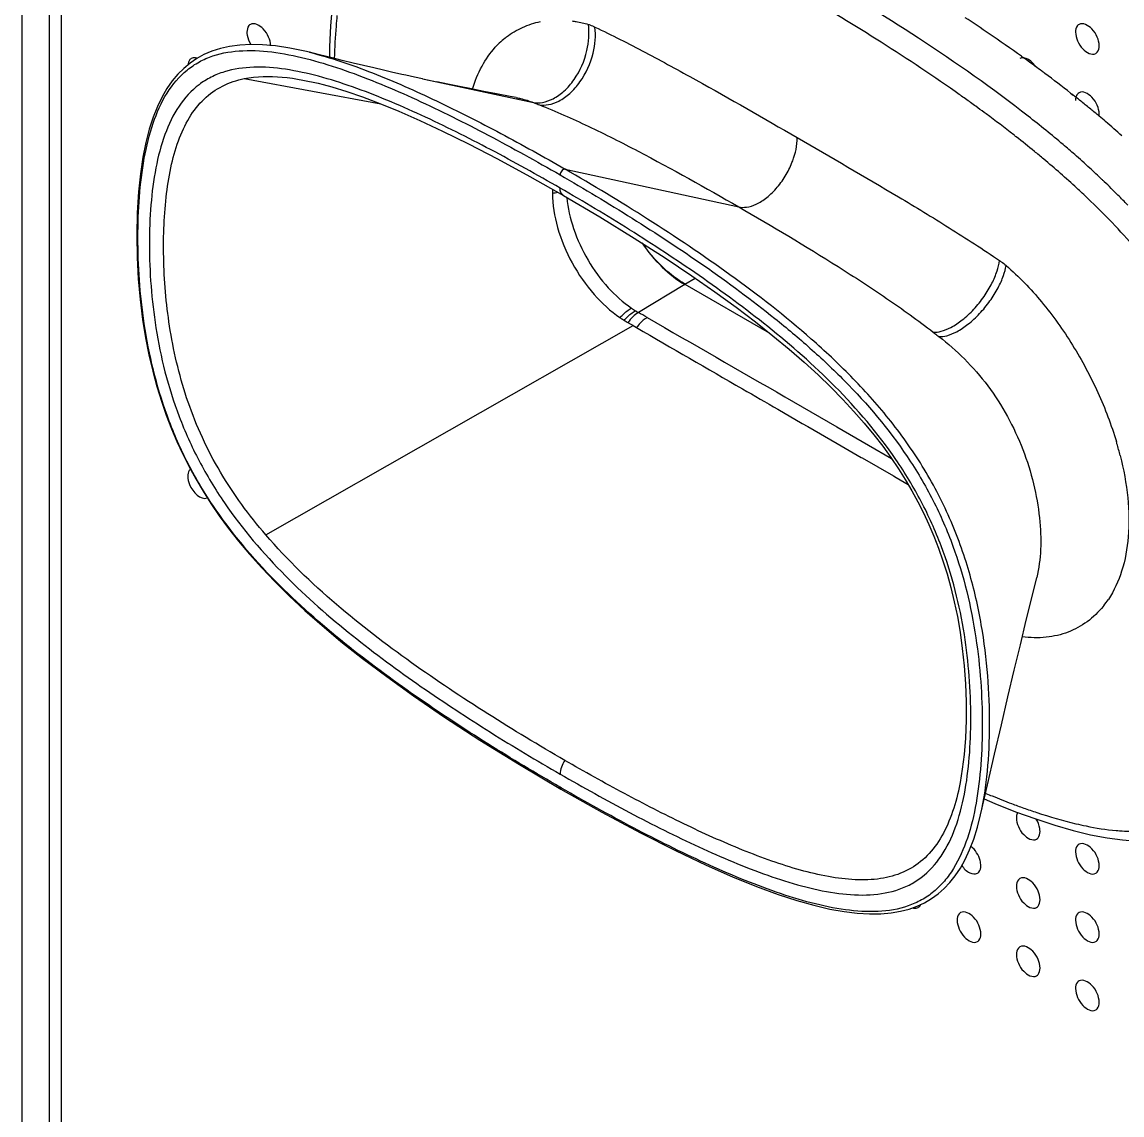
# Model space of a CAD drawing. Header units: millimetres. Extents: x 0 to 1189, y 0 to 841.
# Drawn here: x 676.8 to 742.6, y 321.7 to 387 of the extents above; entities that cross this region are included whole.
import ezdxf

# ---------------------------------------------------------------- set-up
doc = ezdxf.new("R2010")
doc.units = ezdxf.units.MM
doc.header["$LTSCALE"] = 65.395
doc.layers.get('0').update_dxf_attribs({"linetype": 'CONTINUOUS'})
doc.layers.add('AXIS', color=7, linetype='CONTINUOUS')

msp = doc.modelspace()

# ---------------------------------------------------------------- linework, layer by layer
at = {"color": 7, "linetype": 'Continuous'}
for p, q in [((676.845, 283.995), (676.845, 561.605)), ((678.478, 283.052), (678.478, 560.662)), ((679.185, 559.437), (679.185, 284.277)), ((694.613, 385.06), (694.016, 385.208)), ((695.302, 384.89), (694.613, 385.06)), ((695.971, 384.726), (695.302, 384.89)), ((696.619, 384.569), (695.971, 384.726)), ((697.247, 384.419), (696.619, 384.569)), ((697.853, 384.275), (697.247, 384.419)), ((736.546, 384.969), (736.675, 384.876)), ((736.546, 384.968), (736.675, 384.876)), ((698.438, 384.138), (697.853, 384.275)), ((698.996, 384.01), (698.438, 384.138)), ((694.835, 383.28), (694.842, 383.278)), ((700.774, 383.617), (701.632, 383.436)), ((739.48, 382.776), (739.642, 382.648)), ((739.546, 382.723), (739.642, 382.647)), ((716.443, 371.36), (721.481, 368.451)), ((732.778, 341.073), (732.777, 341.069)), ((734.325, 340.593), (734.947, 340.329)), ((734.947, 340.329), (736.199, 339.833)), ((736.199, 339.833), (737.398, 339.397))]:
    msp.add_line(p, q, dxfattribs=at)
at = {"color": 9, "linetype": 'Continuous'}
for p, q in [((690.125, 383.635), (698.274, 382.13)), ((700.791, 383.614), (707.392, 382.206)), ((734.443, 381.523), (734.32, 381.614)), ((734.443, 381.522), (734.32, 381.613)), ((709.281, 378.229), (719.657, 375.972)), ((741.496, 377.478), (741.474, 377.5)), ((741.496, 377.478), (741.474, 377.499)), ((716.443, 371.332), (713.664, 369.661)), ((716.443, 371.36), (717.062, 371.718)), ((691.411, 356.37), (713.347, 368.876)), ((713.347, 368.876), (713.551, 368.758)), ((722.419, 364.616), (725.526, 362.822)), ((721.994, 363.879), (723.451, 363.037)), ((723.451, 363.037), (723.782, 362.846)), ((723.782, 362.846), (725.53, 361.838)), ((725.526, 362.822), (727.412, 361.732)), ((725.53, 361.838), (726.973, 361.005)), ((727.412, 361.732), (728.78, 360.942)), ((726.973, 361.005), (727.03, 360.972)), ((727.03, 360.972), (728.894, 359.896)), ((728.894, 359.896), (729.066, 359.797)), ((728.895, 359.896), (729.066, 359.798)), ((729.066, 359.797), (729.777, 359.387)), ((709.07, 341.243), (708.981, 341.294)), ((709.07, 341.243), (708.989, 341.29)), ((734.403, 340.935), (734.416, 340.929)), ((734.403, 340.935), (734.416, 340.929))]:
    msp.add_line(p, q, dxfattribs=at)
at = {"color": 7, "linetype": 'Continuous'}
for points in [[(695.372, 387.917), (695.278, 386.787), (695.216, 385.544), (695.204, 384.914)], [(694.016, 385.208), (693.744, 385.274), (692.835, 385.463), (691.995, 385.591), (691.217, 385.662), (690.508, 385.678), (689.851, 385.643), (689.246, 385.561), (688.693, 385.437), (688.181, 385.272), (687.713, 385.07), (687.285, 384.836), (686.881, 384.563), (686.502, 384.249), (686.151, 383.897), (685.816, 383.496), (685.501, 383.044), (685.208, 382.539), (684.933, 381.968), (684.679, 381.329), (684.45, 380.621), (684.243, 379.824), (684.064, 378.933), (683.915, 377.951), (683.801, 376.864), (683.725, 375.625), (683.697, 374.276), (683.722, 372.945), (683.791, 371.673), (683.903, 370.43), (684.052, 369.249), (684.228, 368.155), (684.429, 367.133), (684.656, 366.159), (684.905, 365.234), (685.172, 364.364), (685.461, 363.525), (685.77, 362.719), (686.095, 361.95), (686.446, 361.191), (686.822, 360.445), (687.222, 359.715), (687.657, 358.98), (688.126, 358.245), (688.628, 357.512), (689.181, 356.759), (689.785, 355.99), (690.441, 355.211), (691.163, 354.404), (691.948, 353.581), (692.798, 352.74), (693.745, 351.857), (694.774, 350.95), (695.897, 350.011), (697.183, 348.99), (698.629, 347.901), (700.237, 346.748), (702.087, 345.486), (704.202, 344.11), (706.557, 342.65), (709.036, 341.184)], [(700.774, 383.617), (700.286, 383.722), (700.027, 383.779), (699.78, 383.833), (699.528, 383.889), (699.265, 383.948), (698.996, 384.01)], [(694.842, 383.278), (695.36, 383.137), (696.242, 382.867), (697.192, 382.541), (698.216, 382.154), (699.355, 381.687), (700.603, 381.14), (701.965, 380.504), (703.509, 379.742), (705.257, 378.838), (707.185, 377.792), (709.187, 376.659)], [(706.373, 382.5), (705.996, 382.57), (705.197, 382.721), (704.428, 382.87), (703.686, 383.017), (702.972, 383.16), (702.287, 383.3), (701.632, 383.436)], [(709.187, 376.659), (711.354, 375.381), (713.419, 374.111), (715.266, 372.925), (716.861, 371.858), (718.239, 370.898), (719.499, 369.982), (720.66, 369.102), (721.703, 368.276), (722.671, 367.472), (723.571, 366.688), (724.395, 365.933), (725.164, 365.191), (725.882, 364.46), (726.543, 363.748), (727.159, 363.043), (727.731, 362.348), (728.257, 361.667), (728.746, 360.991), (729.196, 360.326), (729.609, 359.673), (729.997, 359.013), (730.359, 358.35), (730.695, 357.685), (731.014, 357), (731.314, 356.297), (731.593, 355.579), (731.857, 354.827), (732.102, 354.044), (732.328, 353.232), (732.534, 352.38), (732.717, 351.491), (732.877, 350.566), (733.012, 349.591), (733.121, 348.55), (733.197, 347.467), (733.235, 346.388), (733.235, 345.304), (733.196, 344.23), (733.119, 343.244), (733.014, 342.372), (732.884, 341.584), (732.778, 341.073)], [(734.108, 339.648), (734.516, 341.43), (734.939, 343.266), (735.347, 345.021), (735.739, 346.69), (736.116, 348.28), (736.48, 349.806), (736.834, 351.275), (737.176, 352.683), (737.455, 353.821)], [(709.031, 341.185), (711.477, 339.806), (713.795, 338.565), (715.88, 337.51), (717.705, 336.644), (719.295, 335.942), (720.727, 335.361), (722.004, 334.892), (723.122, 334.527), (724.149, 334.238), (725.095, 334.017), (725.949, 333.862), (726.74, 333.765), (727.473, 333.721), (728.141, 333.729), (728.759, 333.782), (729.324, 333.879), (729.838, 334.013), (730.318, 334.186), (730.763, 334.395), (731.174, 334.637), (731.562, 334.919), (731.926, 335.239), (732.266, 335.597), (732.591, 336.006), (732.897, 336.467), (733.182, 336.978), (733.45, 337.554), (733.697, 338.198), (733.921, 338.91), (734.109, 339.649)], [(737.398, 339.397), (738.548, 339.022), (739.642, 338.708), (740.68, 338.457), (741.658, 338.269), (742.576, 338.145), (743.434, 338.08), (744.231, 338.073)]]:
    msp.add_lwpolyline(points, dxfattribs=at)
for centre, radius, start, end in [((669.561, 290.702), 115.646, 55.77182, 56.62571), ((676.888, 301.482), 102.611, 54.45119, 55.76864), ((683.785, 311.185), 90.707, 53.78304, 54.33233), ((686.061, 314.297), 86.851, 53.47287, 53.78126), ((687.249, 315.902), 84.854, 53.31208, 53.47229), ((690.338, 320.031), 79.698, 51.93196, 53.31938), ((695.233, 326.317), 71.731, 51.36084, 51.74897), ((696.967, 328.485), 68.955, 50.79579, 51.36196), ((698.933, 330.895), 65.845, 50.21333, 50.79583), ((700.099, 332.298), 64.02, 50.07922, 50.2112), ((701.035, 333.415), 62.563, 49.61074, 50.0805), ((703.255, 336.019), 59.141, 48.3595, 49.61411)]:
    msp.add_arc(centre, radius, start, end, dxfattribs=at)
at = {"color": 9, "linetype": 'Continuous'}
for centre, radius, start, end in [((708.984, 381.996), 5.223, 132.72569, 137.78193), ((708.851, 382.139), 5.028, 127.54984, 132.71766), ((678.59, 305.937), 93.984, 54.47224, 54.93049), ((680.921, 309.201), 89.973, 53.99133, 54.47214), ((682.66, 311.596), 87.013, 53.57937, 53.99062), ((686.578, 316.845), 80.463, 52.03085, 53.49612), ((690.569, 321.982), 73.958, 51.86682, 52.02012), ((694.094, 326.44), 68.275, 50.71868, 51.8834), ((697.429, 330.521), 63.004, 50.06379, 50.71635), ((703.852, 338.097), 54.48, 47.53639, 48.81691), ((705.672, 340.085), 51.784, 46.44164, 47.53697), ((706.563, 341.028), 50.487, 46.25299, 46.43757), ((708.748, 343.287), 47.344, 44.85038, 46.23468), ((714.168, 376.794), 5.643, 177.59867, 180.02445), ((708.278, 379.284), 2.504, 275.66753, 283.31356), ((711.02, 345.548), 44.139, 43.77118, 44.85016), ((618.38, 202.662), 192.27, 60.11372, 60.29229), ((625.129, 216.527), 176.047, 59.92676, 60.04487), ((722.363, 356.029), 20.715, 16.23132, 16.59135), ((723.081, 356.234), 19.968, 14.1544, 16.24211), ((737.039, 355.648), 5.646, 321.5423, 326.3492), ((737.182, 355.538), 5.465, 320.98288, 321.51759), ((750.776, 379.607), 41.991, 249.33823, 250.38371)]:
    msp.add_arc(centre, radius, start, end, dxfattribs=at)
for points, knots in [([(736.951, 381.388), (734.841, 383.038), (730.539, 386.055), (726.061, 388.793), (723.838, 390.077)], [0, 0, 0, 0, 0.510688, 1, 1, 1, 1]), ([(732.59, 382.859), (731.044, 383.945), (727.926, 386.003), (724.727, 387.93), (723.131, 388.853)], [0, 0, 0, 0, 0.506202, 1, 1, 1, 1]), ([(695.66, 387.409), (695.639, 387.199), (695.562, 386.345), (695.518, 385.488), (695.5, 384.842)], [0, 0, 0, 0, 0.246077, 1, 1, 1, 1]), ([(705.787, 386.125), (706.082, 386.352), (706.731, 386.743), (707.453, 386.971), (707.824, 387.044)], [0, 0, 0, 0, 0.496284, 1, 1, 1, 1]), ([(709.7, 387.084), (709.781, 387.072), (710.108, 387.021), (710.432, 386.945), (710.674, 386.878)], [0, 0, 0, 0, 0.24417, 1, 1, 1, 1]), ([(707.392, 382.206), (707.573, 382.18), (707.984, 382.192), (708.623, 382.424), (709.272, 382.892), (710.063, 383.811), (710.663, 385.182), (710.747, 386.362), (710.674, 386.878)], [0, 0, 0, 0, 0.085706, 0.189539, 0.31443, 0.457409, 0.755108, 1, 1, 1, 1]), ([(710.674, 386.878), (710.707, 386.868), (710.841, 386.822), (710.971, 386.764), (711.066, 386.713)], [0, 0, 0, 0, 0.240882, 1, 1, 1, 1]), ([(711.066, 386.713), (711.572, 386.478), (712.583, 385.983), (714.6, 384.936), (718.136, 382.996), (721.144, 381.273), (723.153, 380.113)], [0, 0, 0, 0, 0.121617, 0.245, 0.494853, 1, 1, 1, 1]), ([(708.981, 341.294), (707.532, 342.131), (704.629, 343.877), (700.316, 346.707), (696.02, 349.88), (691.817, 353.58), (688.673, 357.293), (686.65, 360.729), (685.101, 364.309), (684.219, 367.996), (683.832, 371.583), (683.742, 374.119), (683.826, 376.544), (684.098, 378.834), (684.601, 380.936), (685.405, 382.773), (686.429, 383.995), (687.426, 384.661), (688.529, 385.138), (690.091, 385.38), (692.054, 385.237), (694.092, 384.796), (696.918, 383.905), (700.479, 382.402), (704.743, 380.271), (707.571, 378.703), (708.989, 377.884)], [0, 0, 0, 0, 0.063856, 0.129237, 0.196758, 0.267516, 0.342543, 0.381155, 0.419274, 0.491064, 0.524657, 0.556885, 0.587785, 0.617187, 0.644723, 0.669992, 0.69312, 0.704298, 0.715508, 0.738739, 0.763691, 0.790275, 0.818159, 0.876637, 0.937515, 1, 1, 1, 1]), ([(694.016, 385.208), (694.647, 385.051), (695.916, 384.674), (698.462, 383.741), (701.658, 382.319), (705.479, 380.372), (708.012, 378.962), (709.281, 378.229)], [0, 0, 0, 0, 0.115924, 0.235638, 0.483338, 0.73884, 1, 1, 1, 1]), ([(703.755, 383.005), (703.897, 383.481), (704.256, 384.374), (704.808, 385.166), (705.116, 385.506)], [0, 0, 0, 0, 0.520007, 1, 1, 1, 1]), ([(708.989, 377.095), (707.619, 377.886), (704.888, 379.401), (701.423, 381.139), (698.656, 382.36), (696.615, 383.153), (694.6, 383.795), (692.629, 384.231), (690.728, 384.384), (689.213, 384.175), (688.133, 383.744), (687.151, 383.136), (686.124, 382.003), (685.303, 380.264), (684.789, 378.255), (684.509, 376.054), (684.395, 372.861), (684.65, 369.508), (685.349, 366.073), (686.192, 363.398), (687.377, 360.763), (689.368, 357.467), (692.418, 353.903), (696.479, 350.347), (700.628, 347.295), (704.79, 344.569), (707.592, 342.886), (708.99, 342.078)], [0, 0, 0, 0, 0.062487, 0.123395, 0.153042, 0.181947, 0.209873, 0.236518, 0.261551, 0.284888, 0.29613, 0.307303, 0.330269, 0.355281, 0.382602, 0.411892, 0.442777, 0.508767, 0.544103, 0.58109, 0.619348, 0.657981, 0.732872, 0.803487, 0.870897, 0.9362, 1, 1, 1, 1]), ([(690.125, 383.635), (690.863, 383.783), (692.473, 383.799), (694.03, 383.488), (694.835, 383.28)], [0, 0, 0, 0, 0.475232, 1, 1, 1, 1]), ([(691.411, 356.37), (690.405, 357.541), (689.024, 359.424), (687.59, 362.157), (686.47, 364.953), (685.614, 368.482), (685.293, 371.98), (685.298, 374.645), (685.427, 376.52), (685.699, 378.281), (686.135, 379.89), (686.775, 381.3), (687.66, 382.449), (688.802, 383.259), (689.677, 383.545), (690.125, 383.635)], [0, 0, 0, 0, 0.150565, 0.226103, 0.300573, 0.443769, 0.578321, 0.642208, 0.703443, 0.761498, 0.815686, 0.865561, 0.911514, 0.95542, 1, 1, 1, 1]), ([(706.373, 382.5), (706.457, 382.484), (706.803, 382.41), (707.141, 382.302), (707.392, 382.206)], [0, 0, 0, 0, 0.240122, 1, 1, 1, 1]), ([(707.392, 382.206), (707.419, 382.196), (707.537, 382.151), (707.655, 382.105), (707.747, 382.07)], [0, 0, 0, 0, 0.224804, 1, 1, 1, 1]), ([(707.747, 382.07), (708.738, 381.685), (710.728, 380.796), (714.709, 378.777), (717.677, 377.115), (719.657, 375.972)], [0, 0, 0, 0, 0.238233, 0.487754, 1, 1, 1, 1]), ([(739.725, 379.099), (739.497, 379.299), (738.588, 380.082), (737.657, 380.837), (736.951, 381.388)], [0, 0, 0, 0, 0.253443, 1, 1, 1, 1]), ([(719.657, 375.972), (719.809, 375.939), (720.171, 375.935), (720.754, 376.126), (721.383, 376.534), (721.993, 377.141), (722.513, 377.887), (722.978, 378.867), (723.153, 379.64), (723.153, 380.113)], [0, 0, 0, 0, 0.078245, 0.178658, 0.305058, 0.453172, 0.61046, 0.761172, 1, 1, 1, 1]), ([(723.153, 380.113), (725.176, 378.945), (728.216, 377.176), (731.734, 375.044), (733.743, 373.766), (734.745, 373.103), (735.241, 372.758)], [0, 0, 0, 0, 0.495295, 0.745465, 0.871952, 1, 1, 1, 1]), ([(740.506, 376.481), (740.291, 376.687), (739.433, 377.492), (738.547, 378.267), (737.873, 378.831)], [0, 0, 0, 0, 0.253065, 1, 1, 1, 1]), ([(708.989, 377.884), (710.436, 377.048), (713.336, 375.304), (717.643, 372.478), (721.181, 369.87), (723.951, 367.536), (726.729, 364.92), (729.278, 361.915), (731.305, 358.487), (732.86, 354.911), (733.75, 351.227), (734.141, 347.642), (734.235, 345.108), (734.155, 342.682), (733.887, 340.391), (733.392, 338.287), (732.711, 336.716), (731.969, 335.678), (731.327, 335.039), (730.593, 334.536), (729.496, 334.05), (727.941, 333.796), (725.983, 333.929), (723.948, 334.362), (721.867, 335.012), (719.757, 335.822), (716.895, 337.074), (713.312, 338.863), (710.487, 340.426), (709.07, 341.243)], [0, 0, 0, 0, 0.063844, 0.129213, 0.19671, 0.231592, 0.267462, 0.342452, 0.381061, 0.419207, 0.491043, 0.524643, 0.556906, 0.587829, 0.617258, 0.644856, 0.670163, 0.682016, 0.693417, 0.704601, 0.715801, 0.738988, 0.763885, 0.790423, 0.818267, 0.847108, 0.876706, 0.937546, 1, 1, 1, 1]), ([(734.109, 339.65), (734.303, 340.504), (734.564, 342.295), (734.684, 345.074), (734.569, 348.002), (734.19, 351.063), (733.471, 354.233), (732.317, 357.433), (730.693, 360.518), (728.678, 363.341), (726.418, 365.85), (723.297, 368.773), (719.243, 371.926), (714.285, 375.249), (710.945, 377.268), (709.281, 378.229)], [0, 0, 0, 0, 0.05296, 0.109121, 0.168103, 0.230024, 0.295425, 0.364313, 0.435208, 0.505565, 0.573607, 0.639084, 0.764028, 0.883718, 1, 1, 1, 1]), ([(708.525, 376.792), (708.525, 376.102), (708.772, 374.644), (709.641, 372.581), (710.911, 370.74), (711.995, 369.744), (712.563, 369.357)], [0, 0, 0, 0, 0.237074, 0.500376, 0.763979, 1, 1, 1, 1]), ([(709.187, 376.659), (709.123, 376.696), (709.011, 376.835), (708.989, 377.004), (708.989, 377.095)], [0, 0, 0, 0, 0.453018, 1, 1, 1, 1]), ([(708.99, 342.078), (710.36, 341.288), (713.091, 339.772), (717.208, 337.708), (720.647, 336.25), (723.376, 335.379), (725.348, 334.943), (727.248, 334.789), (728.763, 334.998), (729.844, 335.429), (730.825, 336.037), (731.852, 337.169), (732.673, 338.907), (733.188, 340.915), (733.468, 343.115), (733.582, 346.308), (733.328, 349.659), (732.63, 353.093), (731.788, 355.768), (730.605, 358.403), (728.615, 361.699), (725.565, 365.264), (721.505, 368.823), (717.354, 371.877), (713.191, 374.603), (710.388, 376.287), (708.989, 377.095)], [0, 0, 0, 0, 0.062483, 0.123382, 0.181912, 0.209841, 0.23648, 0.261514, 0.284851, 0.29609, 0.307261, 0.330221, 0.355225, 0.382536, 0.411818, 0.442695, 0.508667, 0.543993, 0.58097, 0.619218, 0.657845, 0.732758, 0.803406, 0.870844, 0.936174, 1, 1, 1, 1]), ([(709.394, 376.537), (709.447, 375.903), (709.746, 374.598), (710.594, 372.766), (711.768, 371.148), (712.744, 370.271), (713.253, 369.924)], [0, 0, 0, 0, 0.242471, 0.504926, 0.765093, 1, 1, 1, 1]), ([(719.657, 375.972), (721.657, 374.817), (724.632, 373.045), (728.499, 370.532), (730.37, 369.189), (731.276, 368.485)], [0, 0, 0, 0, 0.500801, 0.75107, 1, 1, 1, 1]), ([(745.903, 370.1), (745.129, 371.292), (743.435, 373.522), (741.497, 375.535), (740.506, 376.481)], [0, 0, 0, 0, 0.509246, 1, 1, 1, 1]), ([(735.241, 372.758), (735.274, 372.738), (735.41, 372.649), (735.538, 372.55), (735.632, 372.472)], [0, 0, 0, 0, 0.242502, 1, 1, 1, 1]), ([(731.62, 368.217), (731.777, 368.21), (732.149, 368.267), (732.739, 368.521), (733.401, 368.969), (734.069, 369.59), (734.672, 370.325), (735.149, 371.09), (735.47, 371.805), (735.597, 372.264), (735.632, 372.472)], [0, 0, 0, 0, 0.076265, 0.179093, 0.309934, 0.46187, 0.620658, 0.770055, 0.898078, 1, 1, 1, 1]), ([(735.632, 372.472), (736.393, 371.805), (737.837, 370.304), (739.661, 367.735), (741.163, 364.928), (741.917, 362.945), (742.215, 361.944)], [0, 0, 0, 0, 0.241588, 0.494927, 0.750569, 1, 1, 1, 1]), ([(712.563, 369.357), (712.616, 369.416), (712.822, 369.632), (713.06, 369.819), (713.253, 369.924)], [0, 0, 0, 0, 0.264506, 1, 1, 1, 1]), ([(712.563, 369.357), (712.583, 369.345), (712.668, 369.289), (712.753, 369.232), (712.819, 369.19)], [0, 0, 0, 0, 0.23062, 1, 1, 1, 1]), ([(712.819, 369.19), (712.869, 369.25), (713.067, 369.471), (713.3, 369.662), (713.489, 369.769)], [0, 0, 0, 0, 0.264896, 1, 1, 1, 1]), ([(713.664, 369.661), (713.546, 369.587), (713.318, 369.401), (713.125, 369.18), (713.033, 369.057)], [0, 0, 0, 0, 0.475592, 1, 1, 1, 1]), ([(713.489, 369.769), (713.503, 369.76), (713.56, 369.722), (713.619, 369.687), (713.664, 369.661)], [0, 0, 0, 0, 0.232929, 1, 1, 1, 1]), ([(714.184, 369.363), (714.127, 369.328), (713.887, 369.159), (713.685, 368.94), (713.551, 368.758)], [0, 0, 0, 0, 0.22954, 1, 1, 1, 1]), ([(713.551, 368.758), (715.661, 367.536), (718.476, 365.91), (721.291, 364.285), (721.994, 363.879)], [0, 0, 0, 0, 0.7502, 1, 1, 1, 1]), ([(731.276, 368.485), (731.306, 368.461), (731.42, 368.371), (731.535, 368.282), (731.62, 368.217)], [0, 0, 0, 0, 0.262641, 1, 1, 1, 1]), ([(731.62, 368.217), (732.159, 367.81), (733.2, 366.895), (734.581, 365.298), (735.752, 363.475), (736.665, 361.498), (737.304, 359.457), (737.662, 357.449), (737.738, 355.565), (737.59, 354.369), (737.455, 353.821)], [0, 0, 0, 0, 0.124295, 0.254123, 0.387367, 0.521734, 0.653886, 0.779886, 0.896129, 1, 1, 1, 1]), ([(742.443, 361.117), (742.652, 360.288), (742.949, 358.674), (743.002, 356.33), (742.635, 354.251), (742.082, 353.035), (741.739, 352.52)], [0, 0, 0, 0, 0.289689, 0.554182, 0.790349, 1, 1, 1, 1]), ([(709.267, 342.901), (707.719, 343.794), (704.619, 345.664), (700.029, 348.718), (695.5, 352.182), (692.698, 354.872), (691.411, 356.37)], [0, 0, 0, 0, 0.238825, 0.483501, 0.736185, 1, 1, 1, 1]), ([(741.428, 352.097), (741.15, 351.754), (740.512, 351.139), (739.338, 350.504), (738.003, 350.193), (737.07, 350.22), (736.597, 350.285)], [0, 0, 0, 0, 0.245573, 0.486566, 0.734368, 1, 1, 1, 1]), ([(709.267, 342.901), (709.182, 342.773), (709.05, 342.508), (708.991, 342.216), (708.991, 342.077)], [0, 0, 0, 0, 0.525109, 1, 1, 1, 1]), ([(732.777, 341.069), (732.652, 340.517), (732.35, 339.469), (731.662, 338.051), (730.715, 336.916), (729.504, 336.149), (728.101, 335.774), (726.579, 335.727), (724.973, 335.932), (723.308, 336.329), (721.603, 336.875), (719.264, 337.767), (716.32, 339.102), (712.787, 340.914), (710.442, 342.222), (709.267, 342.901)], [0, 0, 0, 0, 0.060937, 0.116876, 0.168363, 0.217824, 0.268526, 0.322631, 0.380639, 0.44214, 0.506508, 0.573101, 0.711254, 0.854005, 1, 1, 1, 1]), ([(734.416, 340.929), (734.545, 340.876), (735.057, 340.665), (735.572, 340.463), (735.96, 340.317)], [0, 0, 0, 0, 0.251692, 1, 1, 1, 1]), ([(736.679, 340.053), (736.94, 339.96), (737.965, 339.607), (739.007, 339.301), (739.792, 339.115)], [0, 0, 0, 0, 0.255129, 1, 1, 1, 1]), ([(739.792, 339.115), (739.996, 339.067), (740.791, 338.89), (741.599, 338.762), (742.203, 338.708)], [0, 0, 0, 0, 0.255992, 1, 1, 1, 1]), ([(742.203, 338.708), (742.27, 338.702), (742.535, 338.681), (742.8, 338.667), (742.999, 338.663)], [0, 0, 0, 0, 0.252421, 1, 1, 1, 1])]:
    msp.add_open_spline(points, degree=3, knots=knots, dxfattribs=at)
at = {"color": 7, "linetype": 'Continuous'}
for points, knots in [([(707.747, 382.07), (707.925, 382.044), (708.334, 382.057), (708.969, 382.288), (709.618, 382.753), (710.415, 383.666), (711.028, 385.025), (711.131, 386.199), (711.066, 386.713)], [0, 0, 0, 0, 0.085079, 0.188727, 0.313883, 0.457389, 0.755832, 1, 1, 1, 1]), ([(709.281, 378.229), (709.251, 378.236), (709.175, 378.211), (709.078, 378.133), (709.014, 378.013), (708.989, 377.925), (708.989, 377.884)], [0, 0, 0, 0, 0.186596, 0.450629, 0.74933, 1, 1, 1, 1]), ([(713.871, 373.82), (714.227, 373.301), (714.997, 372.371), (715.949, 371.617), (716.443, 371.332)], [0, 0, 0, 0, 0.524751, 1, 1, 1, 1]), ([(716.443, 371.36), (716.208, 371.496), (715.232, 372.158), (714.425, 373.05), (713.908, 373.794)], [0, 0, 0, 0, 0.230328, 1, 1, 1, 1]), ([(731.276, 368.485), (731.434, 368.476), (731.806, 368.528), (732.398, 368.779), (733.058, 369.227), (733.721, 369.851), (734.315, 370.591), (734.782, 371.363), (735.091, 372.086), (735.21, 372.549), (735.241, 372.758)], [0, 0, 0, 0, 0.0766, 0.179295, 0.309716, 0.461181, 0.619661, 0.769055, 0.89742, 1, 1, 1, 1])]:
    msp.add_open_spline(points, degree=3, knots=knots, dxfattribs=at)
at = {"color": 9, "linetype": 'Continuous'}
for points in [[(713.253, 369.924), (713.332, 369.873), (713.41, 369.82), (713.489, 369.769)], [(714.184, 369.363), (716.93, 367.782), (719.675, 366.199), (722.419, 364.616)], [(712.819, 369.19), (712.888, 369.142), (712.96, 369.099), (713.033, 369.057)]]:
    msp.add_open_spline(points, degree=3, dxfattribs=at)
at = {"color": 7, "linetype": 'Continuous'}
msp.add_open_spline([(709.034, 341.185), (709, 341.207), (708.981, 341.254), (708.981, 341.294)], degree=3, dxfattribs=at)
at = {"layer": 'AXIS', "color": 7, "linetype": 'Continuous'}
for points, knots in [([(690.486, 386.873), (690.453, 386.854), (690.319, 386.741), (690.28, 386.55), (690.28, 386.416)], [0, 0, 0, 0, 0.220867, 1, 1, 1, 1]), ([(690.28, 386.416), (690.28, 386.357), (690.305, 386.097), (690.407, 385.847), (690.512, 385.677)], [0, 0, 0, 0, 0.228353, 1, 1, 1, 1]), ([(691.694, 385.599), (691.694, 385.778), (691.588, 386.153), (691.275, 386.679), (690.721, 387.01), (690.486, 386.873)], [0, 0, 0, 0, 0.277753, 0.577543, 1, 1, 1, 1]), ([(739.984, 386.874), (739.951, 386.855), (739.816, 386.741), (739.777, 386.55), (739.777, 386.416)], [0, 0, 0, 0, 0.220867, 1, 1, 1, 1]), ([(739.777, 386.416), (739.777, 386.238), (739.884, 385.863), (740.196, 385.336), (740.75, 385.006), (740.985, 385.142)], [0, 0, 0, 0, 0.277753, 0.577543, 1, 1, 1, 1]), ([(741.192, 385.6), (741.192, 385.779), (741.085, 386.153), (740.773, 386.68), (740.219, 387.01), (739.984, 386.874)], [0, 0, 0, 0, 0.277753, 0.577543, 1, 1, 1, 1]), ([(740.985, 385.142), (741.018, 385.162), (741.153, 385.275), (741.192, 385.466), (741.192, 385.6)], [0, 0, 0, 0, 0.220867, 1, 1, 1, 1]), ([(686.951, 384.832), (686.922, 384.815), (686.807, 384.723), (686.759, 384.568), (686.748, 384.456)], [0, 0, 0, 0, 0.226056, 1, 1, 1, 1]), ([(687.307, 384.849), (687.275, 384.86), (687.158, 384.89), (687.026, 384.876), (686.951, 384.832)], [0, 0, 0, 0, 0.280271, 1, 1, 1, 1]), ([(737.38, 384.366), (737.331, 384.436), (737.15, 384.664), (736.883, 384.859), (736.675, 384.878)], [0, 0, 0, 0, 0.290338, 1, 1, 1, 1]), ([(739.984, 382.791), (739.915, 382.751), (739.841, 382.657), (739.807, 382.552), (739.8, 382.523)], [0, 0, 0, 0, 0.722605, 1, 1, 1, 1]), ([(741.192, 381.517), (741.192, 381.696), (741.085, 382.071), (740.773, 382.597), (740.219, 382.928), (739.984, 382.791)], [0, 0, 0, 0, 0.277753, 0.577543, 1, 1, 1, 1]), ([(686.901, 360.301), (686.875, 360.279), (686.774, 360.162), (686.744, 359.999), (686.744, 359.88)], [0, 0, 0, 0, 0.220818, 1, 1, 1, 1]), ([(686.744, 359.88), (686.744, 359.708), (686.871, 359.139), (687.502, 358.421), (687.909, 358.585)], [0, 0, 0, 0, 0.281518, 1, 1, 1, 1]), ([(736.317, 339.79), (736.304, 339.769), (736.257, 339.667), (736.242, 339.553), (736.242, 339.468)], [0, 0, 0, 0, 0.22752, 1, 1, 1, 1]), ([(736.242, 339.468), (736.242, 339.289), (736.348, 338.914), (736.661, 338.388), (737.215, 338.057), (737.45, 338.194)], [0, 0, 0, 0, 0.277753, 0.577543, 1, 1, 1, 1]), ([(737.656, 338.651), (737.656, 338.71), (737.631, 338.97), (737.529, 339.219), (737.424, 339.39)], [0, 0, 0, 0, 0.228353, 1, 1, 1, 1]), ([(737.45, 338.194), (737.483, 338.213), (737.617, 338.326), (737.656, 338.517), (737.656, 338.651)], [0, 0, 0, 0, 0.220867, 1, 1, 1, 1]), ([(734.121, 336.61), (734.121, 336.713), (734.05, 337.148), (733.794, 337.554), (733.528, 337.758)], [0, 0, 0, 0, 0.235459, 1, 1, 1, 1]), ([(739.984, 337.884), (739.951, 337.865), (739.816, 337.751), (739.777, 337.56), (739.777, 337.426)], [0, 0, 0, 0, 0.220867, 1, 1, 1, 1]), ([(741.192, 336.61), (741.192, 336.789), (741.085, 337.163), (740.773, 337.69), (740.219, 338.02), (739.984, 337.884)], [0, 0, 0, 0, 0.277753, 0.577543, 1, 1, 1, 1]), ([(739.777, 337.426), (739.777, 337.248), (739.884, 336.873), (740.196, 336.346), (740.75, 336.016), (740.985, 336.152)], [0, 0, 0, 0, 0.277753, 0.577543, 1, 1, 1, 1]), ([(732.982, 336.62), (733.105, 336.44), (733.352, 336.156), (733.783, 336.076), (733.914, 336.152)], [0, 0, 0, 0, 0.588788, 1, 1, 1, 1]), ([(733.914, 336.152), (733.947, 336.171), (734.082, 336.285), (734.121, 336.476), (734.121, 336.61)], [0, 0, 0, 0, 0.220867, 1, 1, 1, 1]), ([(740.985, 336.152), (741.018, 336.172), (741.153, 336.285), (741.192, 336.476), (741.192, 336.61)], [0, 0, 0, 0, 0.220867, 1, 1, 1, 1]), ([(736.448, 335.842), (736.415, 335.823), (736.281, 335.71), (736.242, 335.519), (736.242, 335.385)], [0, 0, 0, 0, 0.220867, 1, 1, 1, 1]), ([(737.656, 334.569), (737.656, 334.747), (737.55, 335.122), (737.237, 335.648), (736.683, 335.979), (736.448, 335.842)], [0, 0, 0, 0, 0.277753, 0.577543, 1, 1, 1, 1]), ([(736.242, 335.385), (736.242, 335.206), (736.348, 334.831), (736.661, 334.305), (737.215, 333.975), (737.45, 334.111)], [0, 0, 0, 0, 0.277753, 0.577543, 1, 1, 1, 1]), ([(737.45, 334.111), (737.483, 334.13), (737.617, 334.244), (737.656, 334.434), (737.656, 334.569)], [0, 0, 0, 0, 0.220867, 1, 1, 1, 1]), ([(730.045, 334.087), (730.075, 334.078), (730.185, 334.053), (730.308, 334.07), (730.379, 334.111)], [0, 0, 0, 0, 0.277753, 1, 1, 1, 1]), ([(732.913, 333.801), (732.88, 333.782), (732.745, 333.669), (732.706, 333.478), (732.706, 333.344)], [0, 0, 0, 0, 0.220867, 1, 1, 1, 1]), ([(734.121, 332.527), (734.121, 332.706), (734.014, 333.081), (733.702, 333.607), (733.148, 333.938), (732.913, 333.801)], [0, 0, 0, 0, 0.277753, 0.577543, 1, 1, 1, 1]), ([(739.984, 333.801), (739.951, 333.782), (739.816, 333.669), (739.777, 333.478), (739.777, 333.344)], [0, 0, 0, 0, 0.220867, 1, 1, 1, 1]), ([(741.192, 332.527), (741.192, 332.706), (741.085, 333.081), (740.773, 333.607), (740.219, 333.938), (739.984, 333.801)], [0, 0, 0, 0, 0.277753, 0.577543, 1, 1, 1, 1]), ([(732.706, 333.344), (732.706, 333.165), (732.813, 332.79), (733.125, 332.264), (733.679, 331.933), (733.914, 332.07)], [0, 0, 0, 0, 0.277753, 0.577543, 1, 1, 1, 1]), ([(739.777, 333.344), (739.777, 333.165), (739.884, 332.79), (740.196, 332.264), (740.75, 331.933), (740.985, 332.07)], [0, 0, 0, 0, 0.277753, 0.577543, 1, 1, 1, 1]), ([(733.914, 332.07), (733.947, 332.089), (734.082, 332.202), (734.121, 332.393), (734.121, 332.527)], [0, 0, 0, 0, 0.220867, 1, 1, 1, 1]), ([(740.985, 332.07), (741.018, 332.089), (741.153, 332.202), (741.192, 332.393), (741.192, 332.527)], [0, 0, 0, 0, 0.220867, 1, 1, 1, 1]), ([(737.656, 330.486), (737.656, 330.665), (737.55, 331.04), (737.237, 331.566), (736.683, 331.897), (736.448, 331.76)], [0, 0, 0, 0, 0.277753, 0.577543, 1, 1, 1, 1]), ([(736.448, 331.76), (736.415, 331.741), (736.281, 331.627), (736.242, 331.437), (736.242, 331.303)], [0, 0, 0, 0, 0.220867, 1, 1, 1, 1]), ([(736.242, 331.303), (736.242, 331.124), (736.348, 330.749), (736.661, 330.223), (737.215, 329.892), (737.45, 330.029)], [0, 0, 0, 0, 0.277753, 0.577543, 1, 1, 1, 1]), ([(737.45, 330.029), (737.483, 330.048), (737.617, 330.161), (737.656, 330.352), (737.656, 330.486)], [0, 0, 0, 0, 0.220867, 1, 1, 1, 1]), ([(741.192, 328.445), (741.192, 328.624), (741.085, 328.998), (740.773, 329.525), (740.219, 329.855), (739.984, 329.719)], [0, 0, 0, 0, 0.277753, 0.577543, 1, 1, 1, 1]), ([(739.984, 329.719), (739.951, 329.7), (739.816, 329.586), (739.777, 329.395), (739.777, 329.261)], [0, 0, 0, 0, 0.220867, 1, 1, 1, 1]), ([(739.777, 329.261), (739.777, 329.083), (739.884, 328.708), (740.196, 328.181), (740.75, 327.851), (740.985, 327.987)], [0, 0, 0, 0, 0.277753, 0.577543, 1, 1, 1, 1]), ([(740.985, 327.987), (741.018, 328.007), (741.153, 328.12), (741.192, 328.311), (741.192, 328.445)], [0, 0, 0, 0, 0.220867, 1, 1, 1, 1])]:
    msp.add_open_spline(points, degree=3, knots=knots, dxfattribs=at)
for points in [[(736.675, 384.878), (736.598, 384.885), (736.515, 384.871), (736.448, 384.832)], [(739.8, 382.523), (739.784, 382.461), (739.777, 382.397), (739.777, 382.334)], [(741.183, 381.396), (741.189, 381.436), (741.192, 381.477), (741.192, 381.517)], [(730.379, 334.111), (730.444, 334.149), (730.497, 334.214), (730.529, 334.283)]]:
    msp.add_open_spline(points, degree=3, dxfattribs=at)

doc.saveas('drawing.dxf')
